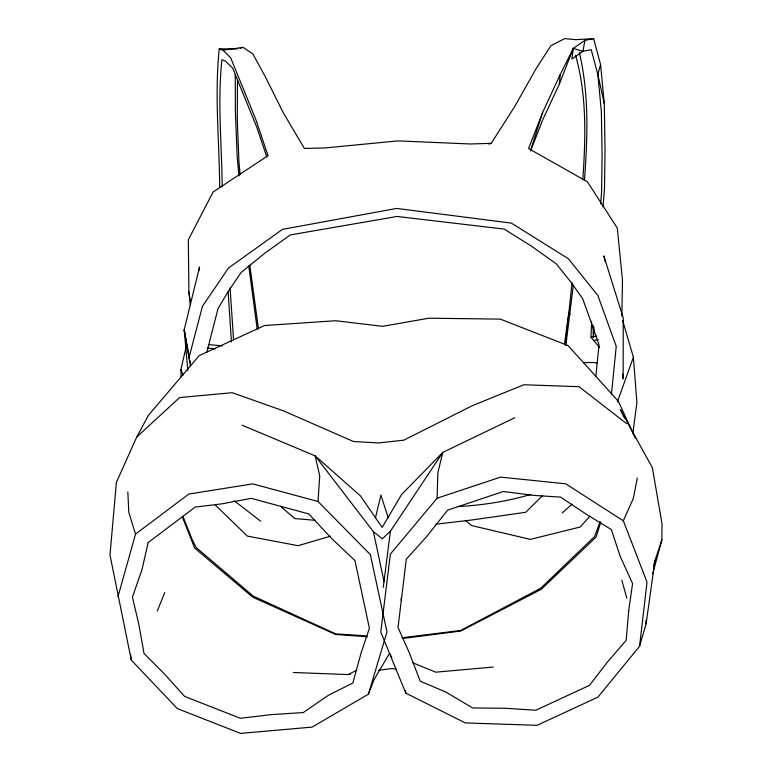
<?xml version="1.0" encoding="UTF-8"?>
<svg xmlns="http://www.w3.org/2000/svg" width="772" height="772" viewBox="0 0 772 772"><rect width="100%" height="100%" fill="white"/><g stroke="black" fill="none" stroke-linecap="round" stroke-linejoin="round"><path stroke-width="1.16" d="M652.707 573.731L661.874 540.043L662.019 523.86L652.388 467.764L620.341 409.556L624.548 418.154M621.836 315.999L622.483 280.188L617.291 228.049L587.415 181.796L528.588 148.542L542.687 112.297L560.192 74.604L573.297 48.385L584.925 40.356L593.649 38.629L600.577 64.587L604.283 103.602L605.045 149.411L604.515 188.04L603.019 206.809M661.874 540.043L654.917 560.626L646.116 623.824L639.563 646.28L597.875 697.164L537.09 725.323L465.265 722.92L405.831 693.169L380.779 632.094L390.362 554.103L437.106 498.22L437.849 472.753L442.79 452.382L514.721 417.758M599.67 347.593L590.976 337.2L591.613 321.837M593.523 336.901L593.919 327.27M635.269 438.091L618.961 402.53L616.876 399.626L568.057 345.576L500.275 319.116L428.865 318.199L382.594 326.324L335.704 320.737L264.535 325.533L199.176 355.631L148.407 415.346L136.769 436.981L116.389 482.365L109.981 555.078L131.298 660.128L177.377 708.619L240.613 733.4L312.158 727.089L368.389 694.192L386.975 631.921L370.377 554.653L317.996 501.472L319.733 475.977L315.159 455.856L242.08 425.189M582.85 179.442C585.61 138.159 587.019 95.39 575.536 55.275M584.423 180.523C587.627 138.063 589.239 93.943 579.27 52.313M237.197 48.906L219.258 48.829C214.404 95.004 219.383 141.392 219.692 187.664M237.467 79.487L237.274 119.892L238.992 162.882L240.14 174.636M600.635 203.876L601.591 191.987L602.092 155.201L601.369 111.573L597.837 74.421L591.236 49.697L582.928 51.338L571.859 58.981L573.297 48.385L582.928 51.338L584.925 40.356M530.576 151.032L542.706 119.853L559.382 83.955L560.192 74.604M595.907 376.003L599.024 344.795L592.327 325.427L582.648 298.677L571.338 282.687L556.322 263.87L531.03 245.901L504.232 229.101L397.069 216.459L290.291 234.929L264.883 253.148L241.125 272.458L227.846 292.048L218.013 308.617L206.906 352.022M611.463 394.038L616.239 346.29L597.846 295.493L568.433 258.774L511.392 223.118L396.702 208.43L282.533 229.352L228.473 268.038L202.457 306.272L188.928 357.928L190.53 366.063M572.081 282.687L565.326 345.277M565.895 345.171L573.326 285.157M639.563 646.28L647.013 582.127L623.332 520.801L565.683 483.793L500.584 477.125L437.106 498.22M383.269 587.328L390.4 531.232L442.79 452.382L401.536 494.591L382.179 527.401L360.292 495.711L315.159 455.856L373.397 531.696L382.333 538.759L390.4 531.232M632.857 433.449L636.89 402.579L633.407 357.253L622.608 320.457M199.07 270.47L199.543 266.948L184.19 329.837L187.828 370.386M564.428 344.331L568.877 312.284L570.161 314.349M637.325 478.051L633.262 498.567L623.332 520.801M181.111 376.746L180.918 369.585L186.216 346.435M375.375 518.234L380.905 495.064L388.239 517.887M653.508 566.484L654.917 560.626M600.577 64.587L597.837 74.421L604.283 103.602M118.01 596.544L135.525 534.089L128.799 512.309L127.834 491.928M600.799 522.181L596.061 537.129L541.22 589.335L460.768 631.052L403.08 638.425M530.731 149.826L542.687 112.297M600.066 521.718L594.623 536.492L540.699 588.245L460.633 630.483L401.845 637.759M617.368 401.951L633.407 357.253M368.389 694.192L374.024 679.678L389.542 653.324L391.858 657.406M559.382 83.955L573.297 48.385M157.305 610.999L164.706 592.597M489.062 144.181L491.224 143.341L514.808 106.382L535.652 69.374L550.832 45.77L564.67 38.6L575.864 39.681L593.649 38.629M589.76 516.275L580.226 527.015L530.364 539.377L471.682 525.578L465.255 520.376M542.562 495.576L525.742 512.27L472.29 519.932L435.852 524.198M136.769 436.981L179.596 397.57L232.227 392.707L283.594 410.916L353.508 441.526L378.791 442.954L403.862 440.156L472.117 405.782L523.85 384.755L579.048 386.695L626.623 423.645M562.19 512.965L572.081 504.174M135.525 534.089L188.841 494.061L252.666 483.87L317.996 501.472M293.341 672.489L348.211 674.574L356.693 670.212M330.455 536.202L298.088 545.698L247.339 536.086L214.761 504.473M240.131 48.134L243.064 47.362L252.83 53.895L265.317 76.737L283.256 112.693L304.38 148.436L324.896 147.954L397.956 140.89L470.486 143.988L491.224 143.341M530.885 494.427C507.117 501.346 482.645 505.293 457.95 506.577M590.976 337.2L596.631 336.235M593.369 340.51L598.126 339.699M219.258 48.829L222.944 50.219L243.064 47.362M348.211 674.574L350.546 674.245M378.618 670.337L391.481 668.542L396.277 668.938M493.269 667.047L435.804 672.18L412.673 662.752M583.507 362.647L594.131 362.483L597.567 363.168M367.578 636.784L335.608 634.459L252.743 597.19L194.66 548.062L182.395 517.086M366.594 635.858L335.695 633.889L253.177 596.081L196.03 547.358L192.199 539.551L182.916 516.275M315.005 520.309L294.788 518.562L280.448 506.258M209.347 344.659L222.23 345.846M207.253 348.095L215.465 348.847M234.263 500.777L260.647 521.177M222.944 50.219L230.625 57.717L256.053 120.104L267.981 155.645L213.12 191.996L188.339 239.735L188.899 291.999L190.298 305.017M180.918 369.585L183.07 375.163M266.794 156.967L256.951 127.641L232.729 68.225L225.414 61.075L221.902 59.753C217.405 102.039 221.776 144.528 222.201 186.901M621.788 580.139L626.864 598.213M605.2 261.756L603.839 255.937L623.226 317.871L623.149 378.859L622.657 374.073M373.397 531.696L384.012 581.538M189.516 358.15L184.19 329.837L188.928 357.928M189.96 360.505L190.404 362.869M258.466 329.017L249.819 265.221M257.163 328.785L248.748 265.78M188.899 291.999L190.288 301.505M130.555 654.289L131.298 660.128M405.532 690.786L405.831 693.169M239.03 175.842L237.197 157.112L235.392 111.969L235.228 74.411M230.085 287.956L233.559 339.854M228.126 291.633L231.446 341.957M645.894 620.321L646.116 623.824M401.179 598.068L401.286 600.423M593.06 325.234L593.301 336.988M628.688 610.806L626.16 640.326L607.217 662.366L589.47 685.362L535.816 710.25L505.235 708.281L472.696 707.953L445.743 692.011L420.219 681.174L408.977 651.954L398.005 627.511L406.313 559.121L426.906 536.337L447.586 510.157L503.354 491.484L533.597 495.392L560.568 497.11L586.421 514.316L611.308 529.524L620.215 556.419L632.567 583.555L628.688 610.806M148.156 542.562L142.038 569.447L132.437 597.181L138.786 624.152L144.017 653.459L164.851 674.419L184.585 696.392L240.391 718.298L270.769 714.669L303.261 712.575L328.515 695.205L352.852 683.017L361.007 653.257L369.402 628.292L354.927 560.52L332.047 538.924L308.723 513.94L251.315 498.345L221.747 503.884L195.2 507.069L148.156 542.562"/></g></svg>
